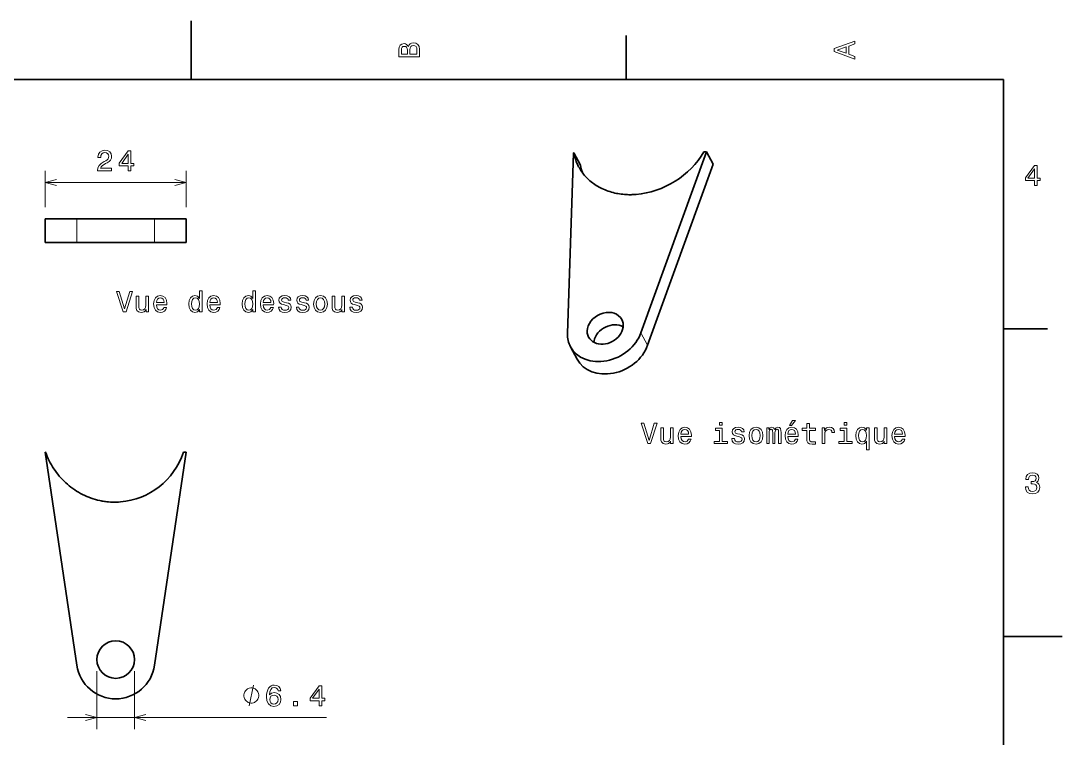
# Model space of a CAD drawing. Extents: x 0 to 297, y 0 to 210.
# Drawn here: x 119.5 to 297, y 87.7 to 210 of the extents above; entities that cross this region are included whole.
import ezdxf

# ---------------------------------------------------------------- set-up
doc = ezdxf.new("R2010")
doc.units = 0

msp = doc.modelspace()

# ---------------------------------------------------------------- linework, layer by layer
at = {"color": 7, "lineweight": 35, "ltscale": 0.25}
for p, q in [((148.5, 200), (148.5, 210)), ((287, 105), (297, 105))]:
    msp.add_line(p, q, dxfattribs=at)
at = {"color": 7, "lineweight": 35, "ltscale": 0.1875}
for p, q in [((222.699997, 200), (222.699997, 207.5)), ((287, 157.5), (294.5, 157.5))]:
    msp.add_line(p, q, dxfattribs=at)
at = {"color": 7, "lineweight": 35}
for p, q in [((287, 200), (10, 200)), ((287, 10), (287, 200)), ((213.680496, 187.480637), (212.676529, 156.677612)), ((236.350189, 187.664063), (225.197632, 156.778915)), ((237.480118, 185.550568), (226.32756, 154.665436)), ((123.657196, 136.419647), (129.029266, 100.088806)), ((147.657196, 136.419647), (142.285126, 100.088806))]:
    msp.add_line(p, q, dxfattribs=at)
at = {"color": 7, "lineweight": 35, "ltscale": 0.001329}
msp.add_line((213.680496, 187.480637), (213.733673, 187.481064), dxfattribs=at)
at = {"color": 7, "lineweight": 35, "ltscale": 0.059915}
for p, q in [((213.733673, 187.481064), (214.863602, 185.367569)), ((237.480118, 185.550568), (236.350189, 187.664063))]:
    msp.add_line(p, q, dxfattribs=at)
at = {"color": 7, "lineweight": 35, "ltscale": 0.010404}
msp.add_line((235.934052, 187.660706), (236.350189, 187.664063), dxfattribs=at)
at = {"color": 7, "lineweight": 13, "ltscale": 0.15516}
for p, q in [((123.657196, 178.207184), (123.657196, 184.413574)), ((147.657196, 178.207184), (147.657196, 184.413574))]:
    msp.add_line(p, q, dxfattribs=at)
at = {"color": 7, "lineweight": 13}
msp.add_line((123.657196, 182.413574), (147.657196, 182.413574), dxfattribs=at)
at = {"color": 7, "lineweight": 35, "ltscale": 0.134302}
for p, q in [((123.657196, 176.207184), (129.029266, 176.207184)), ((147.657196, 176.207184), (142.285126, 176.207184)), ((123.657196, 172.207184), (129.029266, 172.207184)), ((147.657196, 172.207184), (142.285126, 172.207184))]:
    msp.add_line(p, q, dxfattribs=at)
at = {"color": 7, "lineweight": 35, "ltscale": 0.1}
for p, q in [((123.657196, 172.207184), (123.657196, 176.207184)), ((147.657196, 172.207184), (147.657196, 176.207184))]:
    msp.add_line(p, q, dxfattribs=at)
at = {"color": 7, "lineweight": 13, "ltscale": 0.1}
for p, q in [((129.029266, 176.207184), (129.029266, 172.207184)), ((142.285126, 172.207184), (142.285126, 176.207184))]:
    msp.add_line(p, q, dxfattribs=at)
at = {"color": 7, "lineweight": 35, "ltscale": 0.331396}
for p, q in [((142.285126, 176.207184), (129.029266, 176.207184)), ((142.285126, 172.207184), (129.029266, 172.207184))]:
    msp.add_line(p, q, dxfattribs=at)
at = {"color": 7, "lineweight": 13, "ltscale": 0.059914}
msp.add_line((226.32756, 154.665436), (225.197632, 156.778915), dxfattribs=at)
at = {"color": 7, "lineweight": 35, "ltscale": 0.059914}
msp.add_line((214.322495, 152.287735), (213.192566, 154.401215), dxfattribs=at)
at = {"color": 7, "lineweight": 35, "ltscale": 0.001408}
msp.add_line((123.657196, 136.419647), (123.713501, 136.419647), dxfattribs=at)
at = {"color": 7, "lineweight": 35, "ltscale": 0.011014}
msp.add_line((147.216644, 136.419647), (147.657196, 136.419647), dxfattribs=at)
at = {"color": 8, "lineweight": 13, "ltscale": 0.24691}
for p, q in [((132.457199, 99.068848), (132.457199, 89.192429)), ((138.857193, 99.068848), (138.857193, 89.192429))]:
    msp.add_line(p, q, dxfattribs=at)
at = {"color": 8, "lineweight": 13}
msp.add_line((127.457199, 91.192429), (171.577469, 91.192429), dxfattribs=at)
at = {"color": 7, "lineweight": 13}
for points in [[(185.542007, 205.630417), (185.249496, 205.983429), (185.052811, 206.074219), (184.81073, 206.104477), (184.432495, 206.03891), (184.160156, 205.842224), (183.993729, 205.524506), (183.933212, 205.080704), (183.933212, 203.835022), (187.433212, 203.835022), (187.433212, 205.151306), (187.36261, 205.620331), (187.155838, 205.968307), (186.828018, 206.185165), (186.384216, 206.260818), (186.08667, 206.215424), (185.839554, 206.094391), (185.65799, 205.897705)], [(261.633209, 203.466858), (261.633209, 203.930847), (260.604401, 204.298996), (260.604401, 205.695969), (261.633209, 206.064133), (261.633209, 206.538193), (258.128174, 205.257217), (258.128174, 204.742798)], [(185.385666, 204.984879), (185.385666, 204.298996), (184.351807, 204.298996), (184.351807, 205.025223), (184.382065, 205.297562), (184.472839, 205.489197), (184.629181, 205.605194), (184.86116, 205.645538), (185.093155, 205.600143), (185.254532, 205.479111), (185.355408, 205.272339)], [(187.014618, 205.095825), (187.014618, 204.298996), (185.809296, 204.298996), (185.809296, 205.050446), (185.844589, 205.368164), (185.9505, 205.595108), (186.132065, 205.731277), (186.394302, 205.776657), (186.671692, 205.731277), (186.863327, 205.605194), (186.979324, 205.393372)], [(260.17572, 204.460388), (258.632477, 205), (260.17572, 205.539627)], [(132.55864, 184.413574), (134.964264, 184.413574), (134.964264, 184.84729), (133.062958, 184.84729), (133.168869, 185.08432), (133.350418, 185.281006), (133.910217, 185.639084), (134.207779, 185.790375), (134.540619, 186.007233), (134.777664, 186.259399), (134.913818, 186.556946), (134.964264, 186.894836), (134.878525, 187.318481), (134.641495, 187.651321), (134.278381, 187.863144), (133.809357, 187.938797), (133.325211, 187.853058), (132.957047, 187.616028), (132.720016, 187.237778), (132.639328, 186.73851), (132.639328, 186.667892), (133.098267, 186.667892), (133.098267, 186.708237), (133.143646, 187.051178), (133.279816, 187.303345), (133.496674, 187.464722), (133.784134, 187.520203), (134.076645, 187.469772), (134.293503, 187.343689), (134.434723, 187.147003), (134.485153, 186.899887), (134.449844, 186.667892), (134.354019, 186.471207), (134.192642, 186.299744), (133.970734, 186.148438), (133.673187, 185.987061), (133.178955, 185.674377), (132.830978, 185.341522), (132.624207, 184.938065), (132.55864, 184.428711)], [(137.802582, 184.413574), (138.25647, 184.413574), (138.25647, 185.281006), (138.755753, 185.281006), (138.755753, 185.684464), (138.25647, 185.684464), (138.25647, 187.837921), (137.797546, 187.837921), (136.264404, 185.724808), (136.264404, 185.281006), (137.802582, 185.281006)], [(136.688034, 185.684464), (137.802582, 187.252914), (137.802582, 185.684464)], [(292.277374, 181.916794), (292.731262, 181.916794), (292.731262, 182.784225), (293.23056, 182.784225), (293.23056, 183.187683), (292.731262, 183.187683), (292.731262, 185.341141), (292.272339, 185.341141), (290.739197, 183.228027), (290.739197, 182.784225), (292.277374, 182.784225)], [(291.162842, 183.187683), (292.277374, 184.756134), (292.277374, 183.187683)], [(138.052734, 163.855606), (137.175201, 160.875046), (136.272476, 163.855606), (135.793365, 163.855606), (136.92305, 160.350555), (137.427368, 160.350555), (138.53183, 163.855606)], [(149.939621, 160.76915), (149.939621, 160.350555), (150.383423, 160.350555), (150.383423, 163.971588), (149.944656, 163.971588), (149.944656, 162.645218), (149.606766, 163.028503), (149.399994, 163.119293), (149.162964, 163.154587), (148.734283, 163.053726), (148.401428, 162.771301), (148.18457, 162.317413), (148.108932, 161.707184), (148.18457, 161.096954), (148.401428, 160.638016), (148.734283, 160.350555), (149.162964, 160.25473), (149.399994, 160.290039), (149.611801, 160.380814)], [(159.047684, 160.76915), (159.047684, 160.350555), (159.491486, 160.350555), (159.491486, 163.971588), (159.052734, 163.971588), (159.052734, 162.645218), (158.714828, 163.028503), (158.508057, 163.119293), (158.271027, 163.154587), (157.842361, 163.053726), (157.509506, 162.771301), (157.292648, 162.317413), (157.216995, 161.707184), (157.292648, 161.096954), (157.509506, 160.638016), (157.842361, 160.350555), (158.271027, 160.25473), (158.508057, 160.290039), (158.719879, 160.380814)], [(141.255173, 163.058762), (140.811371, 163.058762), (140.811371, 161.495361), (140.760941, 161.132263), (140.614685, 160.87001), (140.387741, 160.708618), (140.090195, 160.658188), (139.853165, 160.698532), (139.701859, 160.81958), (139.616135, 161.026352), (139.595963, 161.318848), (139.595963, 163.058762), (139.152161, 163.058762), (139.152161, 161.278503), (139.167282, 160.920441), (139.263107, 160.622894), (139.555618, 160.350555), (140.024628, 160.25473), (140.276794, 160.290039), (140.493652, 160.380814), (140.680252, 160.537155), (140.831543, 160.764099), (140.831543, 160.350555), (141.255173, 160.350555)], [(142.591629, 161.576065), (144.366852, 161.576065), (144.371887, 161.782837), (144.291199, 162.362808), (144.069305, 162.796524), (143.716278, 163.058762), (143.247253, 163.154587), (142.788315, 163.053726), (142.435287, 162.771301), (142.208344, 162.312378), (142.127655, 161.707184), (142.203308, 161.086868), (142.430252, 160.63298), (142.778229, 160.350555), (143.232117, 160.25473), (143.625488, 160.320297), (143.948257, 160.49176), (144.185287, 160.764099), (144.321457, 161.127213), (143.882706, 161.127213), (143.791916, 160.925476), (143.660797, 160.774185), (143.287598, 160.653152), (143.000137, 160.708618), (142.783279, 160.885132), (142.642059, 161.172607), (142.591629, 161.560928)], [(142.591629, 161.949265), (142.64711, 162.297241), (142.783279, 162.554443), (142.990051, 162.710785), (143.26239, 162.766266), (143.529678, 162.710785), (143.73645, 162.554443), (143.862534, 162.297241), (143.907913, 161.949265)], [(149.238602, 162.75618), (149.531113, 162.685577), (149.753021, 162.488892), (149.88414, 162.161072), (149.93457, 161.707184), (149.88414, 161.248245), (149.753021, 160.920441), (149.531113, 160.718704), (149.238602, 160.653152), (148.961227, 160.718704), (148.74942, 160.920441), (148.6082, 161.253296), (148.56282, 161.707184), (148.6082, 162.156036), (148.74942, 162.483841), (148.961227, 162.685577)], [(151.699707, 161.576065), (153.474915, 161.576065), (153.479965, 161.782837), (153.399277, 162.362808), (153.177368, 162.796524), (152.824341, 163.058762), (152.355316, 163.154587), (151.896393, 163.053726), (151.543365, 162.771301), (151.316422, 162.312378), (151.235733, 161.707184), (151.311371, 161.086868), (151.538315, 160.63298), (151.886307, 160.350555), (152.340195, 160.25473), (152.733566, 160.320297), (153.056335, 160.49176), (153.293365, 160.764099), (153.429535, 161.127213), (152.990768, 161.127213), (152.899994, 160.925476), (152.76886, 160.774185), (152.395676, 160.653152), (152.1082, 160.708618), (151.891342, 160.885132), (151.750137, 161.172607), (151.699707, 161.560928)], [(151.699707, 161.949265), (151.755173, 162.297241), (151.891342, 162.554443), (152.098114, 162.710785), (152.370453, 162.766266), (152.637741, 162.710785), (152.844513, 162.554443), (152.970596, 162.297241), (153.015991, 161.949265)], [(158.34668, 162.75618), (158.639191, 162.685577), (158.861084, 162.488892), (158.992218, 162.161072), (159.042648, 161.707184), (158.992218, 161.248245), (158.861084, 160.920441), (158.639191, 160.718704), (158.34668, 160.653152), (158.069305, 160.718704), (157.857483, 160.920441), (157.716278, 161.253296), (157.670883, 161.707184), (157.716278, 162.156036), (157.857483, 162.483841), (158.069305, 162.685577)], [(160.80777, 161.576065), (162.582993, 161.576065), (162.588028, 161.782837), (162.507339, 162.362808), (162.285431, 162.796524), (161.932419, 163.058762), (161.463394, 163.154587), (161.004456, 163.053726), (160.651428, 162.771301), (160.424484, 162.312378), (160.343796, 161.707184), (160.419449, 161.086868), (160.646393, 160.63298), (160.99437, 160.350555), (161.448257, 160.25473), (161.841629, 160.320297), (162.164398, 160.49176), (162.401428, 160.764099), (162.537598, 161.127213), (162.098846, 161.127213), (162.008057, 160.925476), (161.876938, 160.774185), (161.503738, 160.653152), (161.216278, 160.708618), (160.99942, 160.885132), (160.8582, 161.172607), (160.80777, 161.560928)], [(160.80777, 161.949265), (160.863251, 162.297241), (160.99942, 162.554443), (161.206192, 162.710785), (161.478516, 162.766266), (161.745819, 162.710785), (161.952591, 162.554443), (162.078674, 162.297241), (162.124054, 161.949265)], [(164.78183, 161.929092), (164.353165, 162.029953), (164.035431, 162.14595), (163.929535, 162.38298), (163.959793, 162.549408), (164.065704, 162.670441), (164.237167, 162.746094), (164.484283, 162.776352), (164.721313, 162.746094), (164.907913, 162.655304), (165.028961, 162.51915), (165.079391, 162.337585), (165.513107, 162.337585), (165.513107, 162.347672), (165.437454, 162.675476), (165.230682, 162.932693), (164.907913, 163.09407), (164.484283, 163.154587), (164.055603, 163.09407), (163.742935, 162.927643), (163.546249, 162.680527), (163.485718, 162.367844), (163.531113, 162.065247), (163.672333, 161.853439), (163.904312, 161.702133), (164.242218, 161.596237), (164.73645, 161.475189), (165.039032, 161.349121), (165.119736, 161.248245), (165.149994, 161.096954), (165.104599, 160.910355), (164.983566, 160.76915), (164.78688, 160.67836), (164.524628, 160.648102), (164.247253, 160.67836), (164.045532, 160.784271), (163.909363, 160.95575), (163.853882, 161.19278), (163.425201, 161.19278), (163.495819, 160.789322), (163.702591, 160.496811), (164.030396, 160.320297), (164.484283, 160.25473), (164.958344, 160.320297), (165.306335, 160.496811), (165.518143, 160.779236), (165.593796, 161.147385), (165.538315, 161.465103), (165.381973, 161.681961), (165.124771, 161.823181)], [(167.817856, 161.929092), (167.389191, 162.029953), (167.071457, 162.14595), (166.965546, 162.38298), (166.995819, 162.549408), (167.101715, 162.670441), (167.273193, 162.746094), (167.520309, 162.776352), (167.757339, 162.746094), (167.943939, 162.655304), (168.064972, 162.51915), (168.115417, 162.337585), (168.549133, 162.337585), (168.549133, 162.347672), (168.47348, 162.675476), (168.266708, 162.932693), (167.943939, 163.09407), (167.520309, 163.154587), (167.091629, 163.09407), (166.778961, 162.927643), (166.582275, 162.680527), (166.521744, 162.367844), (166.567139, 162.065247), (166.708344, 161.853439), (166.940338, 161.702133), (167.278229, 161.596237), (167.772461, 161.475189), (168.075058, 161.349121), (168.155762, 161.248245), (168.186005, 161.096954), (168.140625, 160.910355), (168.019592, 160.76915), (167.822906, 160.67836), (167.560654, 160.648102), (167.283279, 160.67836), (167.081543, 160.784271), (166.945374, 160.95575), (166.889908, 161.19278), (166.461227, 161.19278), (166.53183, 160.789322), (166.738602, 160.496811), (167.066422, 160.320297), (167.520309, 160.25473), (167.99437, 160.320297), (168.342346, 160.496811), (168.554169, 160.779236), (168.629822, 161.147385), (168.574341, 161.465103), (168.417999, 161.681961), (168.160797, 161.823181)], [(169.396393, 161.702133), (169.477081, 161.086868), (169.709076, 160.63298), (170.077225, 160.350555), (170.571457, 160.25473), (171.060654, 160.350555), (171.428802, 160.62793), (171.660797, 161.081818), (171.746536, 161.702133), (171.660797, 162.317413), (171.428802, 162.776352), (171.060654, 163.053726), (170.571457, 163.154587), (170.077225, 163.053726), (169.709076, 162.771301), (169.477081, 162.317413)], [(169.850281, 161.707184), (169.89566, 162.161072), (170.03688, 162.488892), (170.263824, 162.690613), (170.571457, 162.761215), (170.874054, 162.690613), (171.100998, 162.493927), (171.242218, 162.161072), (171.292633, 161.707184), (171.242218, 161.248245), (171.100998, 160.91539), (170.874054, 160.713669), (170.571457, 160.648102), (170.263824, 160.713669), (170.03688, 160.91539), (169.89566, 161.248245)], [(174.651428, 163.058762), (174.207626, 163.058762), (174.207626, 161.495361), (174.157196, 161.132263), (174.010941, 160.87001), (173.783997, 160.708618), (173.48645, 160.658188), (173.24942, 160.698532), (173.098114, 160.81958), (173.012375, 161.026352), (172.992203, 161.318848), (172.992203, 163.058762), (172.548401, 163.058762), (172.548401, 161.278503), (172.563538, 160.920441), (172.659363, 160.622894), (172.951859, 160.350555), (173.420883, 160.25473), (173.673035, 160.290039), (173.889908, 160.380814), (174.076508, 160.537155), (174.227798, 160.764099), (174.227798, 160.350555), (174.651428, 160.350555)], [(176.925934, 161.929092), (176.497253, 162.029953), (176.179535, 162.14595), (176.073624, 162.38298), (176.103882, 162.549408), (176.209778, 162.670441), (176.381256, 162.746094), (176.628372, 162.776352), (176.865402, 162.746094), (177.052002, 162.655304), (177.173035, 162.51915), (177.22348, 162.337585), (177.657196, 162.337585), (177.657196, 162.347672), (177.581543, 162.675476), (177.374771, 162.932693), (177.052002, 163.09407), (176.628372, 163.154587), (176.199707, 163.09407), (175.887024, 162.927643), (175.690338, 162.680527), (175.629822, 162.367844), (175.675201, 162.065247), (175.816406, 161.853439), (176.048401, 161.702133), (176.386292, 161.596237), (176.880539, 161.475189), (177.183136, 161.349121), (177.263824, 161.248245), (177.294083, 161.096954), (177.248688, 160.910355), (177.127655, 160.76915), (176.930969, 160.67836), (176.668716, 160.648102), (176.391342, 160.67836), (176.189606, 160.784271), (176.053452, 160.95575), (175.997971, 161.19278), (175.569305, 161.19278), (175.639893, 160.789322), (175.84668, 160.496811), (176.174484, 160.320297), (176.628372, 160.25473), (177.102432, 160.320297), (177.450424, 160.496811), (177.662231, 160.779236), (177.737885, 161.147385), (177.682404, 161.465103), (177.526062, 161.681961), (177.26886, 161.823181)], [(227.472565, 141.406845), (226.595032, 138.426285), (225.692307, 141.406845), (225.213196, 141.406845), (226.34288, 137.901794), (226.847198, 137.901794), (227.95166, 141.406845)], [(230.675003, 140.610001), (230.231201, 140.610001), (230.231201, 139.0466), (230.180771, 138.683502), (230.034515, 138.421249), (229.807571, 138.259857), (229.510025, 138.209427), (229.272995, 138.249771), (229.121689, 138.370819), (229.035965, 138.577591), (229.015793, 138.870087), (229.015793, 140.610001), (228.571991, 140.610001), (228.571991, 138.829742), (228.587112, 138.47168), (228.682938, 138.174133), (228.975449, 137.901794), (229.444458, 137.805969), (229.696625, 137.841278), (229.913483, 137.932053), (230.100082, 138.088394), (230.251373, 138.315338), (230.251373, 137.901794), (230.675003, 137.901794)], [(232.011459, 139.127304), (233.786682, 139.127304), (233.791718, 139.334076), (233.711029, 139.914047), (233.489136, 140.347763), (233.136108, 140.610001), (232.667084, 140.705826), (232.208145, 140.604965), (231.855118, 140.32254), (231.628174, 139.863617), (231.547485, 139.258423), (231.623138, 138.638107), (231.850082, 138.184219), (232.198059, 137.901794), (232.651947, 137.805969), (233.045319, 137.871536), (233.368088, 138.042999), (233.605118, 138.315338), (233.741287, 138.678452), (233.302536, 138.678452), (233.211746, 138.476715), (233.080627, 138.325424), (232.707428, 138.204391), (232.419968, 138.259857), (232.20311, 138.436371), (232.06189, 138.723846), (232.011459, 139.112167)], [(232.011459, 139.500504), (232.06694, 139.84848), (232.20311, 140.105682), (232.409882, 140.262024), (232.68222, 140.317505), (232.949509, 140.262024), (233.156281, 140.105682), (233.282364, 139.84848), (233.327744, 139.500504)], [(239.051804, 138.274994), (239.051804, 140.519226), (237.912048, 140.519226), (237.912048, 140.140991), (238.608002, 140.140991), (238.608002, 138.274994), (237.700226, 138.274994), (237.700226, 137.901794), (239.969681, 137.901794), (239.969681, 138.274994)], [(239.06694, 141.522827), (238.597916, 141.522827), (238.597916, 141.018509), (239.06694, 141.018509)], [(242.057571, 139.480331), (241.628906, 139.581192), (241.311172, 139.697189), (241.205261, 139.934219), (241.235535, 140.100647), (241.341431, 140.22168), (241.512909, 140.297333), (241.760025, 140.327591), (241.997055, 140.297333), (242.183655, 140.206543), (242.304688, 140.070389), (242.355133, 139.888824), (242.788849, 139.888824), (242.788849, 139.898911), (242.713196, 140.226715), (242.506424, 140.483932), (242.183655, 140.645309), (241.760025, 140.705826), (241.331345, 140.645309), (241.018677, 140.478882), (240.821991, 140.231766), (240.761459, 139.919083), (240.806854, 139.616486), (240.948059, 139.404678), (241.180054, 139.253372), (241.517944, 139.147476), (242.012192, 139.026428), (242.314774, 138.90036), (242.395477, 138.799484), (242.425735, 138.648193), (242.380341, 138.461594), (242.259308, 138.320389), (242.062622, 138.229599), (241.800369, 138.199341), (241.522995, 138.229599), (241.321259, 138.33551), (241.185089, 138.506989), (241.129623, 138.744019), (240.700943, 138.744019), (240.771545, 138.340561), (240.978317, 138.04805), (241.306137, 137.871536), (241.760025, 137.805969), (242.234085, 137.871536), (242.582062, 138.04805), (242.793884, 138.330475), (242.869537, 138.698624), (242.814056, 139.016342), (242.657715, 139.2332), (242.400513, 139.37442)], [(243.636108, 139.253372), (243.716797, 138.638107), (243.948792, 138.184219), (244.31694, 137.901794), (244.811172, 137.805969), (245.300369, 137.901794), (245.668518, 138.179169), (245.900513, 138.633057), (245.986252, 139.253372), (245.900513, 139.868652), (245.668518, 140.327591), (245.300369, 140.604965), (244.811172, 140.705826), (244.31694, 140.604965), (243.948792, 140.32254), (243.716797, 139.868652)], [(244.089996, 139.258423), (244.135376, 139.712311), (244.276596, 140.040131), (244.50354, 140.241852), (244.811172, 140.312454), (245.11377, 140.241852), (245.340714, 140.045166), (245.481934, 139.712311), (245.532364, 139.258423), (245.481934, 138.799484), (245.340714, 138.466629), (245.11377, 138.264908), (244.811172, 138.199341), (244.50354, 138.264908), (244.276596, 138.466629), (244.135376, 138.799484)], [(246.62674, 137.901794), (247.035248, 137.901794), (247.035248, 139.712311), (247.060455, 139.98465), (247.136108, 140.181335), (247.252106, 140.297333), (247.403397, 140.342712), (247.524429, 140.302368), (247.605133, 140.201508), (247.645477, 140.030029), (247.660599, 139.803085), (247.660599, 137.901794), (248.043884, 137.901794), (248.043884, 139.712311), (248.069107, 139.979599), (248.144745, 140.176285), (248.265793, 140.297333), (248.417084, 140.342712), (248.538116, 140.302368), (248.61882, 140.201508), (248.66925, 139.803085), (248.66925, 137.901794), (249.077744, 137.901794), (249.077744, 139.772827), (249.052536, 140.161163), (248.971832, 140.45871), (248.810455, 140.640274), (248.548218, 140.705826), (248.24057, 140.604965), (248.00354, 140.312454), (247.81694, 140.599915), (247.504257, 140.705826), (247.216797, 140.604965), (247.020111, 140.32254), (247.020111, 140.610001), (246.62674, 140.610001)], [(250.2276, 139.127304), (252.002823, 139.127304), (252.007858, 139.334076), (251.92717, 139.914047), (251.705261, 140.347763), (251.352249, 140.610001), (250.883224, 140.705826), (250.424286, 140.604965), (250.071259, 140.32254), (249.844315, 139.863617), (249.763626, 139.258423), (249.839279, 138.638107), (250.066223, 138.184219), (250.4142, 137.901794), (250.868088, 137.805969), (251.261459, 137.871536), (251.584229, 138.042999), (251.821259, 138.315338), (251.957428, 138.678452), (251.518677, 138.678452), (251.427887, 138.476715), (251.296768, 138.325424), (250.923569, 138.204391), (250.636108, 138.259857), (250.41925, 138.436371), (250.27803, 138.723846), (250.2276, 139.112167)], [(250.2276, 139.500504), (250.283081, 139.84848), (250.41925, 140.105682), (250.626022, 140.262024), (250.898346, 140.317505), (251.165649, 140.262024), (251.372421, 140.105682), (251.498505, 139.84848), (251.543884, 139.500504)], [(250.535248, 140.978165), (250.832794, 140.978165), (251.533798, 141.83551), (251.039566, 141.83551)], [(253.470398, 140.140991), (253.470398, 138.784363), (253.500656, 138.345596), (253.641876, 138.042999), (253.924286, 137.866486), (254.403397, 137.805969), (254.927887, 137.831192), (254.927887, 138.214478), (254.544601, 138.184219), (254.196625, 138.224564), (254.010025, 138.350647), (253.929337, 138.562454), (253.9142, 138.860001), (253.9142, 140.140991), (254.927887, 140.140991), (254.927887, 140.519226), (253.9142, 140.519226), (253.9142, 141.31102), (253.470398, 141.31102), (253.470398, 140.519226), (252.703827, 140.519226), (252.703827, 140.140991)], [(256.077759, 137.901794), (256.521545, 137.901794), (256.521545, 139.450058), (256.566925, 139.823257), (256.703094, 140.090561), (256.925018, 140.251938), (257.222565, 140.307419), (257.444458, 140.27211), (257.610901, 140.171249), (257.711761, 139.999771), (257.74707, 139.767792), (258.195892, 139.767792), (258.135376, 140.176285), (257.968964, 140.468796), (257.691589, 140.645309), (257.313324, 140.705826), (257.056122, 140.665482), (256.834229, 140.564621), (256.637543, 140.393143), (256.481201, 140.161163), (256.481201, 140.610001), (256.077759, 140.610001)], [(260.303955, 138.274994), (260.303955, 140.519226), (259.164185, 140.519226), (259.164185, 140.140991), (259.860168, 140.140991), (259.860168, 138.274994), (258.952393, 138.274994), (258.952393, 137.901794), (261.221832, 137.901794), (261.221832, 138.274994)], [(260.319092, 141.522827), (259.850067, 141.522827), (259.850067, 141.018509), (260.319092, 141.018509)], [(263.647644, 140.191422), (263.491272, 140.418365), (263.314789, 140.579742), (263.108002, 140.670532), (262.870972, 140.705826), (262.442291, 140.604965), (262.109436, 140.32254), (261.892578, 139.868652), (261.816925, 139.258423), (261.892578, 138.643143), (262.109436, 138.189255), (262.442291, 137.901794), (262.870972, 137.805969), (263.108002, 137.836227), (263.309723, 137.921967), (263.486237, 138.078308), (263.647644, 138.315338), (263.647644, 136.852798), (264.091431, 136.852798), (264.091431, 140.610001), (263.647644, 140.610001)], [(262.270813, 139.258423), (262.316223, 139.707275), (262.457428, 140.03508), (262.66925, 140.236816), (262.946625, 140.307419), (263.239136, 140.236816), (263.461029, 140.040131), (263.592163, 139.712311), (263.642578, 139.258423), (263.592163, 138.799484), (263.461029, 138.47168), (263.239136, 138.269943), (262.946625, 138.204391), (262.66925, 138.269943), (262.457428, 138.47168), (262.316223, 138.804535)], [(267.107269, 140.610001), (266.663483, 140.610001), (266.663483, 139.0466), (266.613037, 138.683502), (266.466797, 138.421249), (266.239838, 138.259857), (265.942291, 138.209427), (265.705261, 138.249771), (265.553955, 138.370819), (265.468231, 138.577591), (265.448059, 138.870087), (265.448059, 140.610001), (265.004272, 140.610001), (265.004272, 138.829742), (265.019379, 138.47168), (265.115204, 138.174133), (265.407715, 137.901794), (265.87674, 137.805969), (266.128906, 137.841278), (266.345764, 137.932053), (266.532349, 138.088394), (266.683655, 138.315338), (266.683655, 137.901794), (267.107269, 137.901794)], [(268.443726, 139.127304), (270.218964, 139.127304), (270.223999, 139.334076), (270.143311, 139.914047), (269.921387, 140.347763), (269.568359, 140.610001), (269.099365, 140.705826), (268.640411, 140.604965), (268.287384, 140.32254), (268.060455, 139.863617), (267.979767, 139.258423), (268.05542, 138.638107), (268.282349, 138.184219), (268.630341, 137.901794), (269.084229, 137.805969), (269.4776, 137.871536), (269.800354, 138.042999), (270.037384, 138.315338), (270.173553, 138.678452), (269.734802, 138.678452), (269.644012, 138.476715), (269.512909, 138.325424), (269.139709, 138.204391), (268.852234, 138.259857), (268.635376, 138.436371), (268.494171, 138.723846), (268.443726, 139.112167)], [(268.443726, 139.500504), (268.499207, 139.84848), (268.635376, 140.105682), (268.842163, 140.262024), (269.114502, 140.317505), (269.381775, 140.262024), (269.588562, 140.105682), (269.71463, 139.84848), (269.76001, 139.500504)], [(290.729126, 130.51622), (290.729126, 130.480911), (290.809814, 129.996765), (291.046844, 129.633652), (291.420044, 129.401657), (291.914276, 129.315933), (292.438782, 129.401657), (292.832153, 129.623566), (293.08429, 129.976593), (293.175079, 130.430481), (293.134735, 130.728027), (293.023773, 130.970108), (292.842224, 131.156708), (292.600159, 131.292877), (292.927948, 131.565216), (293.043945, 131.998932), (292.968292, 132.392303), (292.751434, 132.68985), (292.398407, 132.87645), (291.914276, 132.942017), (291.460388, 132.861313), (291.112396, 132.63942), (290.885468, 132.286392), (290.809814, 131.817368), (290.809814, 131.782074), (291.258636, 131.782074), (291.299011, 132.104828), (291.430115, 132.336823), (291.641937, 132.478027), (291.939484, 132.528473), (292.201721, 132.488113), (292.393372, 132.382217), (292.509369, 132.210739), (292.554749, 131.97876), (292.509369, 131.731628), (292.388336, 131.565216), (292.176514, 131.46434), (291.889069, 131.434082), (291.692383, 131.439133), (291.692383, 131.04071), (291.939484, 131.050797), (292.257202, 131.005417), (292.494232, 130.884369), (292.635468, 130.687683), (292.685883, 130.430481), (292.630402, 130.13797), (292.484161, 129.921112), (292.252167, 129.784943), (291.944519, 129.739563), (291.626801, 129.789993), (291.394806, 129.941284), (291.248566, 130.183365), (291.193085, 130.51622)]]:
    msp.add_lwpolyline(points, close=True, dxfattribs=at)
at = {"color": 7, "lineweight": 35}
for points in [[(214.574722, 185.125305), (214.69902, 184.901154), (214.830185, 184.680847), (214.96814, 184.464539), (215.112839, 184.25235), (215.264206, 184.044434), (215.422134, 183.840927), (215.586578, 183.641968), (215.757431, 183.447693), (215.934601, 183.258224), (216.117996, 183.073685), (216.307526, 182.894241), (216.503067, 182.719971), (216.704514, 182.551041), (216.911774, 182.387543), (217.124695, 182.229599), (217.343185, 182.077332), (217.57373, 181.926651), (217.809891, 181.782211), (218.051498, 181.64415), (218.298401, 181.512558), (218.55043, 181.387558), (218.807434, 181.269257), (219.069244, 181.15773), (219.335663, 181.053085), (219.606522, 180.955414), (219.881638, 180.864777), (220.160828, 180.781296), (220.443878, 180.705002), (220.730621, 180.635986), (220.999985, 180.578461), (221.272186, 180.527298), (221.547043, 180.482544), (221.824402, 180.444229), (222.104095, 180.412399), (222.385925, 180.38707), (222.669739, 180.368256), (222.891739, 180.358154), (223.114731, 180.352005), (223.338638, 180.349838), (223.507126, 180.3508), (223.676025, 180.354019), (224.014999, 180.367126), (224.35524, 180.38916)], [(123.713501, 136.419647), (123.850807, 136.052063), (123.998962, 135.688705), (124.157837, 135.329895), (124.327324, 134.975983), (124.507286, 134.627258), (124.697586, 134.284073), (124.898087, 133.946716), (125.10862, 133.61554), (125.329018, 133.290848), (125.559113, 132.972946), (125.798721, 132.662155), (126.047638, 132.358765), (126.305664, 132.06311), (126.572586, 131.775452), (126.848183, 131.496094), (127.132217, 131.225327), (127.424438, 130.96344), (127.724609, 130.710709), (128.032455, 130.467377), (128.347717, 130.233734), (128.67009, 130.01004), (128.998032, 129.797302), (129.332458, 129.59491), (129.67305, 129.403091), (130.019485, 129.222061), (130.371445, 129.052032), (130.728577, 128.893204), (131.090561, 128.745758), (131.457016, 128.609879), (131.827606, 128.485718), (132.201965, 128.373413), (132.579712, 128.273132), (132.96048, 128.184982), (133.151855, 128.145493), (133.343857, 128.109085), (133.536423, 128.07576), (133.729492, 128.045532), (133.923019, 128.018402), (134.116974, 127.994392), (134.450272, 127.960518), (134.784378, 127.935852), (135.119064, 127.920441), (135.454041, 127.914284), (135.789078, 127.917404), (136.123901, 127.929794), (136.458252, 127.951462)]]:
    msp.add_lwpolyline(points, dxfattribs=at)
at = {"color": 7, "lineweight": 13}
for points in [[(125.58905, 182.931213), (123.657196, 182.413574), (125.58905, 181.895935)], [(145.725342, 181.895935), (147.657196, 182.413574), (145.725342, 182.931213)]]:
    msp.add_lwpolyline(points, dxfattribs=at)
at = {"color": 8, "lineweight": 13}
for points in [[(160.069397, 94.942429), (160.069397, 95.059097), (160.011063, 95.292427), (159.952728, 95.46743), (159.894394, 95.584091), (159.77774, 95.759094), (159.602737, 95.934097), (159.427734, 96.050758), (159.311066, 96.109093), (159.136063, 96.167427), (158.90274, 96.225761), (158.786072, 96.225761), (158.669403, 96.225761), (158.436066, 96.167427), (158.261063, 96.109093), (158.144394, 96.050758), (157.969406, 95.934097), (157.794403, 95.759094), (157.677734, 95.584091), (157.6194, 95.46743), (157.561066, 95.292427), (157.502731, 95.059097), (157.502731, 94.942429), (157.502731, 94.82576), (157.561066, 94.59243), (157.6194, 94.417427), (157.677734, 94.300758), (157.794403, 94.125763), (157.969391, 93.95076), (158.144394, 93.834091), (158.261063, 93.775764), (158.436066, 93.71743), (158.669403, 93.659096), (158.786072, 93.659096), (158.90274, 93.659096), (159.136063, 93.71743), (159.311066, 93.775764), (159.427734, 93.834091), (159.602737, 93.95076), (159.77774, 94.125763), (159.894394, 94.300758), (159.952728, 94.417427), (160.011063, 94.59243), (160.069397, 94.82576)], [(163.797791, 95.749344), (163.701965, 96.157845), (163.480057, 96.460442), (163.137115, 96.652084), (162.693314, 96.717644), (162.395767, 96.682343), (162.138565, 96.586517), (161.911621, 96.430183), (161.719971, 96.208275), (161.56868, 95.930901), (161.457733, 95.593002), (161.387115, 95.194588), (161.366943, 94.745743), (161.447647, 94.029602), (161.694763, 93.510155), (162.09317, 93.197472), (162.637848, 93.09156), (163.127029, 93.182343), (163.500229, 93.419373), (163.74231, 93.792572), (163.828049, 94.266632), (163.74231, 94.745743), (163.510315, 95.113899), (163.152252, 95.345886), (162.70845, 95.426575), (162.22934, 95.325714), (161.871277, 95.038246), (161.946915, 95.593002), (162.108307, 95.991417), (162.355423, 96.228455), (162.698364, 96.309143), (162.950531, 96.268799), (163.142166, 96.162888), (163.26825, 95.986374), (163.333801, 95.749344)], [(170.336838, 93.192429), (170.790726, 93.192429), (170.790726, 94.05986), (171.290009, 94.05986), (171.290009, 94.463318), (170.790726, 94.463318), (170.790726, 96.616783), (170.331787, 96.616783), (168.798645, 94.50367), (168.798645, 94.05986), (170.336838, 94.05986)], [(169.22229, 94.463318), (170.336838, 96.031769), (170.336838, 94.463318)], [(163.338852, 94.261589), (163.283371, 93.943871), (163.142166, 93.701797), (162.915222, 93.540413), (162.632797, 93.489975), (162.335251, 93.540413), (162.108307, 93.696754), (161.962051, 93.938828), (161.916656, 94.256546), (161.967087, 94.569229), (162.108307, 94.806259), (162.340286, 94.957558), (162.652969, 95.013031), (162.925308, 94.957558), (163.142166, 94.811302), (163.283371, 94.574272)], [(165.975449, 93.192429), (166.671417, 93.192429), (166.671417, 93.943871), (165.975449, 93.943871)]]:
    msp.add_lwpolyline(points, close=True, dxfattribs=at)
for points in [[(158.436066, 93.192429), (159.136063, 96.692429)], [(130.525345, 90.674789), (132.457199, 91.192429), (130.525345, 91.710068)], [(140.789047, 91.710068), (138.857193, 91.192429), (140.789047, 90.674789)]]:
    msp.add_lwpolyline(points, dxfattribs=at)
at = {"color": 7, "lineweight": 35}
msp.add_circle((135.657196, 101.068848), 3.2, dxfattribs=at)
for centre, radius, start, end in [((222.123077, 189.146667), 8.552924, 191.229304, 208.046323), ((223.386444, 187.071136), 8.691398, 191.303466, 199.91852), ((135.657196, 101.068848), 6.7, 188.4111, 351.588897)]:
    msp.add_arc(centre, radius, start, end, dxfattribs=at)
for centre, major_axis, ratio, start_param, end_param in [((225.549026, 191.314789), (10.698669, 6.668488), 0.813572, 4.1433944571, 5.2896919554), ((219.101044, 157.560303), (2.822006, 1.508728), 0.800641, 0.0000401272, 2.5618441385), ((219.101044, 157.560303), (2.822006, 1.508728), 0.800641, 3.1416327808, 6.2832254344), ((220.230972, 155.446808), (2.822006, 1.508728), 0.800641, 0.4865411313, 2.5618441385), ((219.101044, 157.560303), (5.908585, 3.15889), 0.800641, 2.7086455813, 3.1416324328), ((219.101044, 157.560303), (5.908585, 3.15889), 0.800641, 3.1416324328, 5.5566353493), ((219.101044, 157.560303), (2.822006, 1.508728), 0.800641, 2.5618441385, 3.1416327808), ((220.230972, 155.446808), (5.908585, 3.15889), 0.800641, 3.1416324328, 5.5566353493), ((220.230972, 155.446808), (2.822006, 1.508728), 0.800641, 2.5618441385, 2.6550472532), ((135.441086, 140.829758), (1.066818, -12.87429), 0.967712, 6.2792008381, 7.4254983363)]:
    msp.add_ellipse(centre, major_axis=major_axis, ratio=ratio, start_param=start_param, end_param=end_param, dxfattribs=at)

doc.saveas('drawing.dxf')
